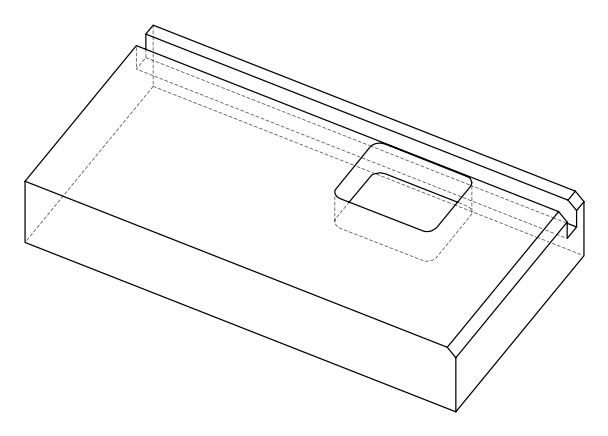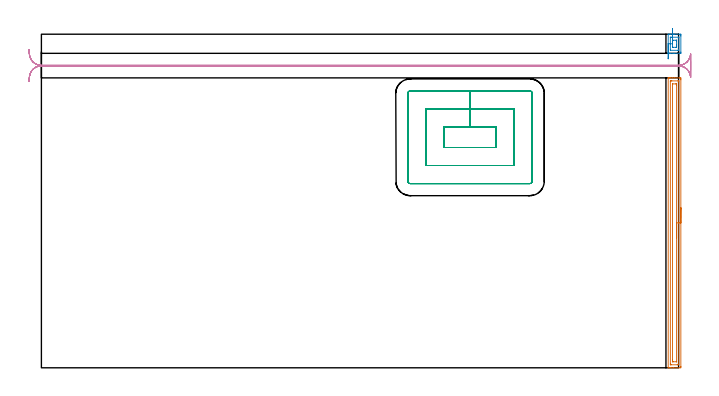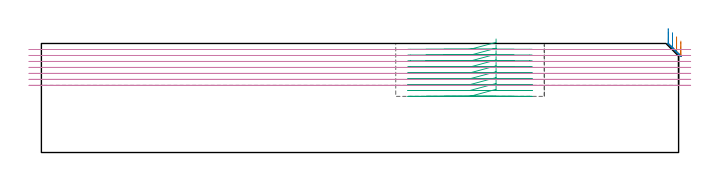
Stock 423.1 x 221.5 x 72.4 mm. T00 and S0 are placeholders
(PLAN: 4 operations, 1 tool changes, 30.1 min)
(1 AREA_MILL | FG_CHAMFER_SURFACE | UGT0205_001 | 4.86 min | 6967 mm3)
(2 AREA_MILL_1 | FG_CHAMFER_SURFACE_1 | UGT0205_001 | 0.54 min | 625 mm3)
(3 MILL_RECTANGULAR_POCKET | POCKET_RECTANGULAR_STRAIGHT | NXT0201_012 | Follow Part, ap 4, ae 75% | 11.77 min | 265515 mm3)
(4 MILL_RECTANGULAR_SLOT | SLOT_RECTANGULAR | NXT0201_012 | Follow Part, ap 4, ae 75% | 12.9 min | 191350 mm3)
(TOOL UGT0205_001 | Chamfer Mill 20 x 3 x 45 deg. | D20 FL50 Z2)
(TOOL NXT0201_012 | ENDMILL 16mm [2P460-1600-NA 1630] | D16 FL38 Z6)
(OP 1 AREA_MILL)
G17 G21 G94 G90
T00 M6
G54
G17 G0 G90 X424.6 Y106.25 S1061 M3
G43 Z82.4 H0
Z74.
G94 G1 Y106.212 Z73.128 F250.
Y106.098 Z72.263
Y105.909 Z71.412
Y105.647 Z70.58
Y105.313 Z69.774
Y104.91 Z69.
Y104.442 Z68.264
Y103.91 Z67.572
Y103.321 Z66.929
Y102.678 Z66.34
Y101.986 Z65.808
Y101.25 Z65.34
Y100.476 Z64.937
Y99.67 Z64.603
Y98.838 Z64.341
Y97.986 Z64.152
Y97.122 Z64.038
Y96.25 Z64.
Y0.892
X424.598 Y0.623 Z64.002
X424.591 Y0.007 Z64.006
X423.975 Y0. Z64.622
X419.506 Z69.089
X418.071 Z70.526
X417.718 Z70.877
X417.014 Z71.586
X416.692 Z71.907
X416.269 Y0.002 Z72.322
X416.23 Y0.005 Z72.361
X416.203 Y0.01 Z72.388
X416.2 Y0.176 Z72.4
Y192.324
X416.203 Y192.49 Z72.388
X416.267 Y192.493 Z72.324
X416.693 Y192.5 Z71.907
X417.014 Z71.586
X417.718 Z70.877
X418.965 Z69.632
X420.398 Z68.198
X423.705 Z64.893
X423.975 Y192.498 Z64.622
X424.592 Y192.493 Z64.006
X424.597 Y191.877 Z64.003
X424.6 Y191.252 Z64.
Y96.25
X423.186 Z65.414
X423.185 Y2.307 Z65.415
X423.183 Y2.202 Z65.417
X423.177 Y2.01 Z65.423
X423.081 Y2.007 Z65.519
X422.598 Y2.001 Z66.002
X422.188 Y2. Z66.412
X418.129 Z70.471
X417.718 Y2.002 Z70.882
X417.66 Y2.005 Z70.94
X417.63 Y2.009 Z70.97
X417.621 Y2.099 Z70.979
X417.616 Y2.306 Z70.984
X417.614 Y2.411 Z70.986
Y2.515
X417.615 Y190.193 Z70.985
X417.617 Y190.298 Z70.983
X417.623 Y190.49 Z70.977
X417.718 Y190.493 Z70.882
X418.202 Y190.499 Z70.398
X418.612 Y190.5 Z69.988
X422.671 Z65.929
X423.081 Y190.498 Z65.519
X423.14 Y190.495 Z65.46
X423.17 Y190.491 Z65.43
X423.179 Y190.402 Z65.421
X423.184 Y190.194 Z65.416
X423.186 Y190.089 Z65.414
Y189.985
Y96.25
X421.772 Z66.828
X421.771 Y4.198 Z66.829
X421.77 Y4.079 Z66.83
X421.767 Y4.02 Z66.833
X421.766 Y4.013 Z66.834
X421.745 Y4.009 Z66.855
X421.69 Y4.004 Z66.91
X421.491 Y4. Z67.109
X419.506 Z69.094
X419.308 Y4.002 Z69.292
X419.176 Y4.005 Z69.424
X419.072 Y4.01 Z69.528
X419.035 Y4.02 Z69.565
X419.034 Y4.04 Z69.566
X419.031 Y4.198 Z69.569
X419.029 Y4.675 Z69.571
X419.028 Y5.092 Z69.572
X419.029 Y188.302 Z69.571
X419.03 Y188.421 Z69.57
X419.033 Y188.48 Z69.567
X419.034 Y188.487 Z69.566
X419.055 Y188.491 Z69.545
X419.11 Y188.496 Z69.49
X419.309 Y188.5 Z69.291
X421.294 Z67.306
X421.492 Y188.498 Z67.108
X421.624 Y188.495 Z66.976
X421.728 Y188.49 Z66.872
X421.765 Y188.48 Z66.835
X421.766 Y188.46 Z66.834
X421.769 Y188.302 Z66.831
X421.771 Y187.825 Z66.829
X421.772 Y187.408 Z66.828
Y96.25
Y95.378 Z66.867
Y94.514 Z66.98
Y93.662 Z67.169
Y92.83 Z67.432
Y92.024 Z67.765
Y91.25 Z68.168
Y90.514 Z68.637
Y89.822 Z69.168
Y89.179 Z69.757
Y88.59 Z70.401
Y88.058 Z71.093
Y87.59 Z71.828
Y87.187 Z72.602
Y86.853 Z73.408
Y86.591 Z74.24
Y86.402 Z75.092
Y86.288 Z75.957
Y86.25 Z76.828
G0 Z82.4
M5
M2
(OP 2 AREA_MILL_1)
G17 G21 G94 G90
T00 M6
G54
G17 G0 G90 X416.2 Y205.15 S1061 M3
G43 Z82.4 H0
G94 G1 Y205.188 Z81.528 F250.
Y205.302 Z80.664
Y205.491 Z79.812
Y205.753 Z78.98
Y206.087 Z78.174
Y206.49 Z77.4
Y206.958 Z76.664
Y207.49 Z75.972
Y208.079 Z75.329
Y208.722 Z74.74
Y209.414 Z74.208
Y210.15 Z73.74
Y210.924 Z73.337
Y211.73 Z73.003
Y212.562 Z72.741
Y213.413 Z72.552
Y214.278 Z72.438
Y215.15 Z72.4
Y221.378
X416.203 Y221.49 Z72.389
X416.246 Y221.493 Z72.346
X416.543 Y221.5 Z72.056
X417.228 Z71.371
X417.718 Z70.877
X419.751 Z68.846
X420.397 Z68.197
X423.975 Y221.499 Z64.621
X424.542 Y221.497 Z64.055
X424.591 Y221.494 Z64.005
X424.597 Y220.933 Z64.003
X424.6 Y220.311 Z64.
Y209.635
X424.598 Y209.367 Z64.002
X424.591 Y208.806 Z64.006
X424.542 Y208.803 Z64.055
X423.975 Y208.8 Z64.621
X420.415 Z68.18
X419.751 Z68.846
X419.506 Z69.091
X417.718 Z70.877
X417.228 Z71.371
X416.825 Z71.774
X416.543 Z72.056
X416.248 Y208.801 Z72.343
X416.23 Y208.803 Z72.361
X416.203 Y208.809 Z72.389
X416.2 Y208.922 Z72.4
Y215.15
X417.614 Z70.986
Y219.154
Y219.257
X417.615 Y219.361 Z70.985
X417.618 Y219.43 Z70.982
X417.621 Y219.48 Z70.979
X417.634 Y219.49 Z70.966
X417.718 Y219.493 Z70.882
X418.265 Y219.499 Z70.335
X423.081 Y219.5 Z65.519
X423.131 Y219.498 Z65.469
X423.161 Y219.495 Z65.439
X423.173 Y219.491 Z65.427
X423.179 Y219.464 Z65.421
X423.184 Y219.257 Z65.416
X423.185 Y219.154 Z65.415
X423.186 Y211.043 Z65.414
X423.185 Y210.939 Z65.415
X423.182 Y210.87 Z65.418
X423.179 Y210.82 Z65.421
X423.166 Y210.81 Z65.434
X423.081 Y210.807 Z65.519
X422.535 Y210.801 Z66.065
X417.718 Y210.8 Z70.882
X417.669 Y210.802 Z70.931
X417.639 Y210.805 Z70.961
X417.627 Y210.809 Z70.973
X417.621 Y210.837 Z70.979
X417.616 Y211.043 Z70.984
X417.615 Y211.146 Z70.985
X417.614 Y215.15 Z70.986
X419.028 Z69.572
X419.03 Y216.958 Z69.57
X419.034 Y217.374 Z69.566
X419.035 Y217.483 Z69.565
X419.254 Y217.494 Z69.346
X419.381 Y217.499 Z69.219
X421.42 Z67.18
X421.673 Y217.495 Z66.927
X421.744 Y217.491 Z66.856
X421.766 Y217.486 Z66.834
X421.768 Y217.482 Z66.832
X421.77 Y217.442 Z66.83
X421.771 Y217.374 Z66.829
X421.772 Y216.899 Z66.828
X421.771 Y214.23 Z66.829
Y213.815
X421.77 Y213.341 Z66.83
X421.766 Y212.926 Z66.834
X421.765 Y212.817 Z66.835
X421.546 Y212.806 Z67.054
X421.419 Y212.801 Z67.181
X419.38 Z69.22
X419.127 Y212.805 Z69.473
X419.056 Y212.809 Z69.544
X419.034 Y212.814 Z69.566
X419.032 Y212.818 Z69.568
X419.03 Y212.858 Z69.57
X419.029 Y212.926 Z69.571
X419.028 Y213.401 Z69.572
Y215.15
Y216.022 Z69.61
Y216.886 Z69.723
Y217.738 Z69.912
Y218.57 Z70.175
Y219.376 Z70.508
Y220.15 Z70.911
Y220.886 Z71.38
Y221.578 Z71.911
Y222.221 Z72.5
Y222.81 Z73.144
Y223.342 Z73.836
Y223.81 Z74.572
Y224.213 Z75.345
Y224.547 Z76.151
Y224.809 Z76.983
Y224.998 Z77.835
Y225.112 Z78.7
Y225.15 Z79.572
G0 Z82.4
M5
M2
(OP 3 MILL_RECTANGULAR_POCKET)
G17 G21 G94 G90
T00 M6
G54
G17 G0 G90 X301.9 Y151.348 S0 M3
G43 Z82.4 H1
Z75.401
G94 G1 Y159.8 Z73.136 F250.
X284.6 Z68.501
X267.3 F500.
Y146.3
X301.9
Y159.8
X284.6
Y171.8
X255.3
Y134.3
X313.9
Y171.8
X284.6
Y183.8
X244.9
G3 X243.3 Y182.2 R1.6
G1 Y123.9
G3 X244.9 Y122.3 R1.6
G1 X324.3
G3 X325.9 Y123.9 R1.6
G1 Y182.2
G3 X324.3 Y183.8 R1.6
G1 X284.6
X283.6
G0 X301.9 Y151.348 Z71.501
G1 Y159.8 Z69.236 F250.
X284.6 Z64.601
X267.3 F500.
Y146.3
X301.9
Y159.8
X284.6
Y171.8
X255.3
Y134.3
X313.9
Y171.8
X284.6
Y183.8
X244.9
G3 X243.3 Y182.2 R1.6
G1 Y123.9
G3 X244.9 Y122.3 R1.6
G1 X324.3
G3 X325.9 Y123.9 R1.6
G1 Y182.2
G3 X324.3 Y183.8 R1.6
G1 X284.6
X283.6
G0 X301.9 Y151.348 Z67.601
G1 Y159.8 Z65.336 F250.
X284.6 Z60.701
X267.3 F500.
Y146.3
X301.9
Y159.8
X284.6
Y171.8
X255.3
Y134.3
X313.9
Y171.8
X284.6
Y183.8
X244.9
G3 X243.3 Y182.2 R1.6
G1 Y123.9
G3 X244.9 Y122.3 R1.6
G1 X324.3
G3 X325.9 Y123.9 R1.6
G1 Y182.2
G3 X324.3 Y183.8 R1.6
G1 X284.6
X283.6
G0 X301.9 Y151.348 Z63.701
G1 Y159.8 Z61.436 F250.
X284.6 Z56.801
X267.3 F500.
Y146.3
X301.9
Y159.8
X284.6
Y171.8
X255.3
Y134.3
X313.9
Y171.8
X284.6
Y183.8
X244.9
G3 X243.3 Y182.2 R1.6
G1 Y123.9
G3 X244.9 Y122.3 R1.6
G1 X324.3
G3 X325.9 Y123.9 R1.6
G1 Y182.2
G3 X324.3 Y183.8 R1.6
G1 X284.6
X283.6
G0 X301.9 Y151.348 Z59.801
G1 Y159.8 Z57.536 F250.
X284.6 Z52.9
X267.3 F500.
Y146.3
X301.9
Y159.8
X284.6
Y171.8
X255.3
Y134.3
X313.9
Y171.8
X284.6
Y183.8
X244.9
G3 X243.3 Y182.2 R1.6
G1 Y123.9
G3 X244.9 Y122.3 R1.6
G1 X324.3
G3 X325.9 Y123.9 R1.6
G1 Y182.2
G3 X324.3 Y183.8 R1.6
G1 X284.6
X283.6
G0 X301.9 Y151.348 Z55.9
G1 Y159.8 Z53.636 F250.
X284.6 Z49.
X267.3 F500.
Y146.3
X301.9
Y159.8
X284.6
Y171.8
X255.3
Y134.3
X313.9
Y171.8
X284.6
Y183.8
X244.9
G3 X243.3 Y182.2 R1.6
G1 Y123.9
G3 X244.9 Y122.3 R1.6
G1 X324.3
G3 X325.9 Y123.9 R1.6
G1 Y182.2
G3 X324.3 Y183.8 R1.6
G1 X284.6
X283.6
G0 X301.9 Y151.348 Z52.
G1 Y159.8 Z49.736 F250.
X284.6 Z45.1
X267.3 F500.
Y146.3
X301.9
Y159.8
X284.6
Y171.8
X255.3
Y134.3
X313.9
Y171.8
X284.6
Y183.8
X244.9
G3 X243.3 Y182.2 R1.6
G1 Y123.9
G3 X244.9 Y122.3 R1.6
G1 X324.3
G3 X325.9 Y123.9 R1.6
G1 Y182.2
G3 X324.3 Y183.8 R1.6
G1 X284.6
X283.6
G0 X301.9 Y151.348 Z48.1
G1 Y159.8 Z45.836 F250.
X284.6 Z41.2
X267.3 F500.
Y146.3
X301.9
Y159.8
X284.6
Y171.8
X255.3
Y134.3
X313.9
Y171.8
X284.6
Y183.8
X244.9
G3 X243.3 Y182.2 R1.6
G1 Y123.9
G3 X244.9 Y122.3 R1.6
G1 X324.3
G3 X325.9 Y123.9 R1.6
G1 Y182.2
G3 X324.3 Y183.8 R1.6
G1 X284.6
X283.6
G0 X301.9 Y151.348 Z44.2
G1 Y159.8 Z41.936 F250.
X284.6 Z37.3
X267.3 F500.
Y146.3
X301.9
Y159.8
X284.6
Y171.8
X255.3
Y134.3
X313.9
Y171.8
X284.6
Y183.8
X244.9
G3 X243.3 Y182.2 R1.6
G1 Y123.9
G3 X244.9 Y122.3 R1.6
G1 X324.3
G3 X325.9 Y123.9 R1.6
G1 Y182.2
G3 X324.3 Y183.8 R1.6
G1 X284.6
X283.6
G0 Z82.4
M5
M2
(OP 4 MILL_RECTANGULAR_SLOT)
G17 G21 G94 G90
T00 M6
G54
G17 G0 G90 X-8.23 Y190.203 S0 M3
G43 Z82.4 H1
Z68.429
G94 G1 X-7.97 Y193.192 F250.
G2 X0. Y200.5 R8. F500.
G1 X423.1
G2 X430.551 Y195.412 R8.
G1 X430.579 Y195.402
G3 X431.1 Y198.231 R8.
G1 Y203.041
G3 X430.574 Y205.885 R8.
G1 X430.546 Y205.874
G2 X423.1 Y200.8 R8.
G1 X0.
G2 X-7.97 Y208.108 R8.
G1 X-8.23 Y211.097 F250.
G0 Y190.203 Z64.458
G1 X-7.97 Y193.192
G2 X0. Y200.5 R8. F500.
G1 X423.1
G2 X431.056 Y193.334 R8.
G1 X431.086 Y193.332
G3 X431.1 Y193.79 R8.
G1 Y207.586
G3 X431.089 Y207.994 R8.
G1 X431.059 Y207.992
G2 X423.1 Y200.8 R8.
G1 X0.
G2 X-7.97 Y208.108 R8.
G1 X-8.23 Y211.097 F250.
G0 Y190.203 Z60.486
G1 X-7.97 Y193.192
G2 X0. Y200.5 R8. F500.
G1 X423.1
G2 X431.09 Y192.9 R8.
G1 X431.1
Y208.4
X431.09
G2 X423.1 Y200.8 R8.
G1 X0.
G2 X-7.97 Y208.108 R8.
G1 X-8.23 Y211.097 F250.
G0 Y190.203 Z56.515
G1 X-7.97 Y193.192
G2 X0. Y200.5 R8. F500.
G1 X423.1
G2 X431.09 Y192.9 R8.
G1 X431.1
Y208.4
X431.09
G2 X423.1 Y200.8 R8.
G1 X0.
G2 X-7.97 Y208.108 R8.
G1 X-8.23 Y211.097 F250.
G0 Y190.203 Z52.543
G1 X-7.97 Y193.192
G2 X0. Y200.5 R8. F500.
G1 X423.1
G2 X431.09 Y192.9 R8.
G1 X431.1
Y208.4
X431.09
G2 X423.1 Y200.8 R8.
G1 X0.
G2 X-7.97 Y208.108 R8.
G1 X-8.23 Y211.097 F250.
G0 Y190.203 Z48.572
G1 X-7.97 Y193.192
G2 X0. Y200.5 R8. F500.
G1 X423.1
G2 X431.09 Y192.9 R8.
G1 X431.1
Y208.4
X431.09
G2 X423.1 Y200.8 R8.
G1 X0.
G2 X-7.97 Y208.108 R8.
G1 X-8.23 Y211.097 F250.
G0 Y190.203 Z44.6
G1 X-7.97 Y193.192
G2 X0. Y200.5 R8. F500.
G1 X423.1
G2 X431.09 Y192.9 R8.
G1 X431.1
Y208.4
X431.09
G2 X423.1 Y200.8 R8.
G1 X0.
G2 X-7.97 Y208.108 R8.
G1 X-8.23 Y211.097 F250.
G0 Z82.4
M5
M2
